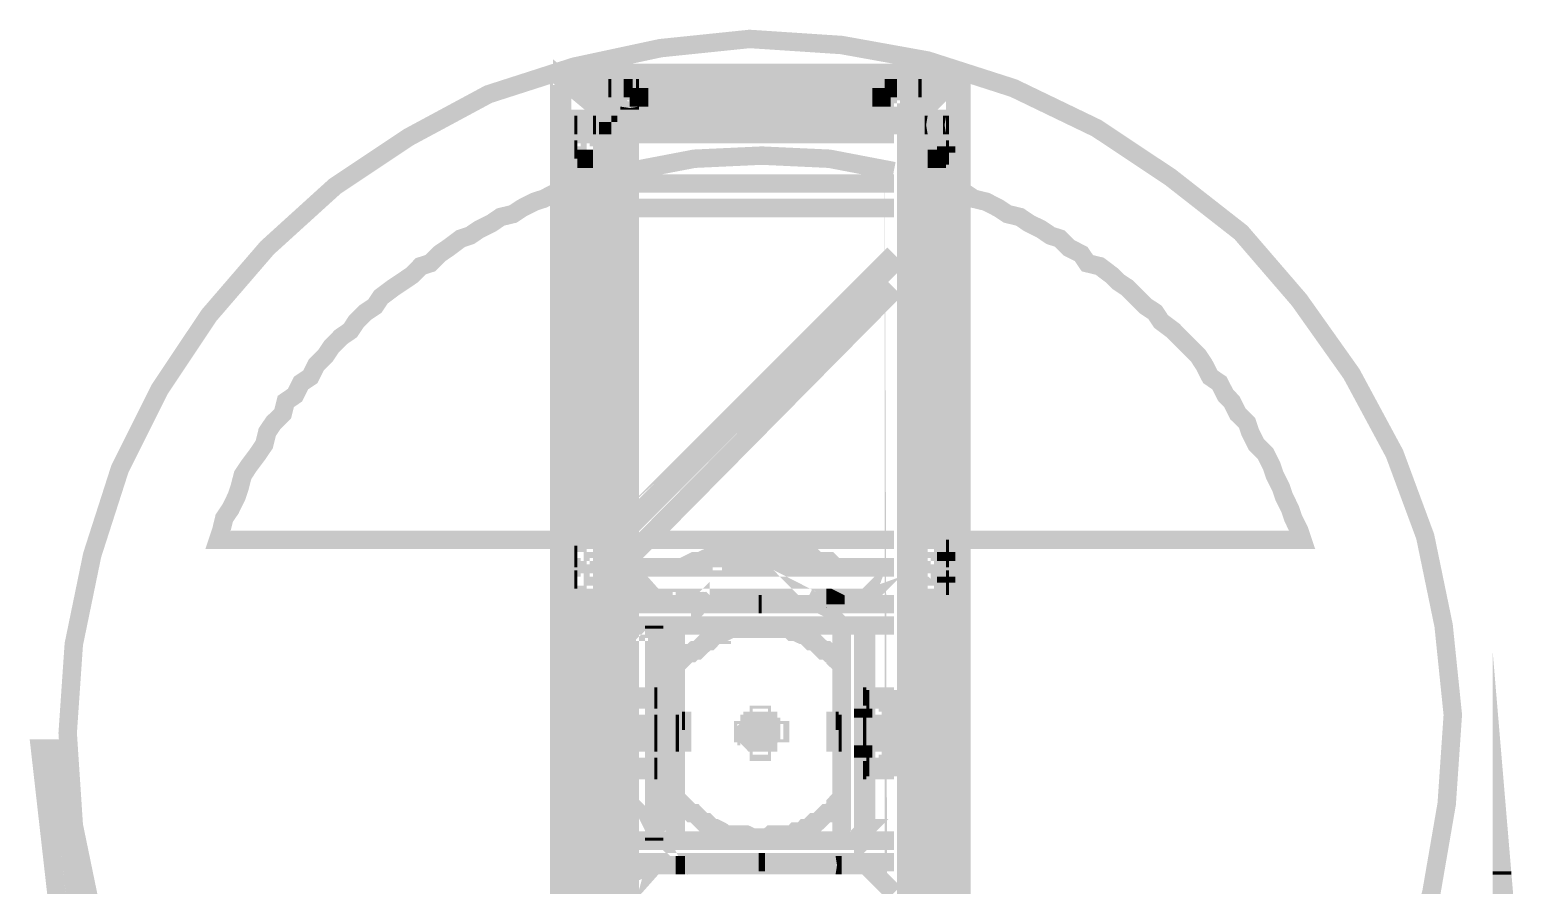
# Model space of a CAD drawing. Extents: x 0.1 to 11.6, y 0.3 to 16.2.
# Drawn here: x 3.844 to 4.65, y 12.051 to 12.515 of the extents above; entities that cross this region are included whole.
import ezdxf

# ---------------------------------------------------------------- set-up
doc = ezdxf.new("R2010")
doc.units = 0
doc.header["$MEASUREMENT"] = 0

msp = doc.modelspace()

# ---------------------------------------------------------------- linework, layer by layer
at = {"color": 0, "const_width": 0.01}
for points in [[(4.59169, 12), (4.60499, 12.0467), (4.61333, 12.095), (4.61664, 12.1433), (4.61165, 12.1917), (4.60167, 12.24), (4.58501, 12.285), (4.56168, 12.3283), (4.53331, 12.3683), (4.50168, 12.405), (4.46332, 12.435), (4.42333, 12.4616), (4.37831, 12.4833), (4.33165, 12.4983), (4.285, 12.5067), (4.23503, 12.51), (4.18668, 12.505), (4.13997, 12.495), (4.09332, 12.48), (4.05003, 12.4567), (4.00999, 12.43), (3.97331, 12.3967), (3.94168, 12.36), (3.91499, 12.32), (3.89333, 12.2767), (3.87831, 12.23), (3.86833, 12.1816), (3.86501, 12.1334), (3.86833, 12.0833), (3.87831, 12.035)], [(4.13167, 12.49), (4.13336, 12.49), (4.13336, 12.4883), (4.13336, 12.49), (4.13167, 12.49), (4.13167, 9.40831), (4.13336, 9.40831), (4.13336, 12.4883), (4.15332, 12.4717), (4.13336, 12.4883), (4.34668, 12.4883), (4.33003, 12.4717), (4.34668, 12.4883), (4.34831, 12.49), (4.34999, 12.49)], [(4.13336, 12.4916), (4.13336, 12.49), (4.13336, 12.4883), (4.13336, 12.49), (4.13336, 12.4916), (4.34831, 12.4916), (4.34831, 12.49), (4.34668, 12.4883), (4.34831, 12.49), (4.34831, 12.4916)], [(4.15668, 12.4833), (4.155, 12.4833), (4.15668, 12.4817), (4.15831, 12.4817), (4.15831, 12.4833)], [(4.17333, 12.4833), (4.17165, 12.4833), (4.17165, 12.485), (4.16997, 12.485), (4.155, 12.485), (4.15332, 12.485), (4.15169, 12.485), (4.15169, 12.4833), (4.15169, 12.4717), (4.15332, 12.47), (4.155, 12.47), (4.16997, 12.47), (4.17165, 12.47), (4.17165, 12.4717), (4.17333, 12.4717), (4.17333, 12.4733)], [(4.31999, 12.4833), (4.31999, 12.4817), (4.32167, 12.4817), (4.32167, 12.48), (4.32335, 12.48), (4.32335, 12.4783), (4.32335, 12.4767), (4.32335, 12.475), (4.32167, 12.475), (4.32167, 12.4733), (4.31999, 12.4733), (4.32167, 12.4733), (4.32167, 12.475), (4.32335, 12.475), (4.32335, 12.4767), (4.32335, 12.4783), (4.32335, 12.48), (4.32167, 12.48), (4.32167, 12.4817), (4.31999, 12.4817), (4.31999, 12.4833), (4.31836, 12.4833), (4.31668, 12.4833), (4.315, 12.4833), (4.31332, 12.4833), (4.31168, 12.4833), (4.31, 12.4833), (4.30832, 12.4833), (4.30664, 12.4833), (4.17503, 12.4833), (4.17333, 12.4833), (4.17165, 12.4833), (4.16997, 12.4833), (4.16835, 12.4833), (4.16667, 12.4833), (4.16499, 12.4833), (4.16336, 12.4833), (4.16168, 12.4833), (4.16168, 12.4817), (4.16, 12.4817), (4.15831, 12.4817), (4.15831, 12.48), (4.15831, 12.4783), (4.15831, 12.4767), (4.15831, 12.475), (4.15831, 12.4733), (4.16, 12.4733), (4.16168, 12.4733), (4.16, 12.4733), (4.15831, 12.4733), (4.15831, 12.475), (4.15831, 12.4767), (4.15831, 12.4783), (4.15831, 12.48), (4.15831, 12.4817), (4.16, 12.4817), (4.16168, 12.4817), (4.16168, 12.4833)], [(4.15831, 12.4833), (4.16, 12.4833)], [(4.16, 12.465), (4.16, 12.4633), (4.16, 9.40831), (4.31999, 9.40831), (4.32167, 9.40831), (4.32335, 9.40831), (4.34668, 9.40831), (4.34831, 9.40831), (4.34999, 9.40831), (4.34999, 12.49), (4.34831, 12.49), (4.34668, 12.4883), (4.34668, 9.40831)], [(4.17165, 12.4833), (4.16997, 12.4833), (4.16835, 12.4833), (4.16667, 12.4833)], [(4.16997, 12.4833), (4.17165, 12.4833)], [(4.16997, 12.4833), (4.17165, 12.4833)], [(4.16997, 12.4833), (4.17165, 12.4833)], [(4.17333, 12.4833), (4.17503, 12.4833)], [(4.30832, 12.4733), (4.30832, 12.4717), (4.30832, 12.47), (4.31, 12.47), (4.32667, 12.47), (4.32835, 12.47), (4.33003, 12.47), (4.33003, 12.4717), (4.33003, 12.4833), (4.33003, 12.485), (4.32835, 12.485), (4.32667, 12.485), (4.31, 12.485), (4.30832, 12.485), (4.30832, 12.4833)], [(4.30832, 12.4833), (4.31, 12.4833)], [(4.315, 12.4833), (4.31332, 12.4833), (4.31, 12.4833)], [(4.31, 12.4833), (4.31168, 12.4833)], [(4.31168, 12.4833), (4.31332, 12.4833)], [(4.31332, 12.4833), (4.315, 12.4833)], [(4.31332, 12.4833), (4.315, 12.4833)], [(4.31332, 12.4833), (4.315, 12.4833)], [(4.31332, 12.4833), (4.315, 12.4833)], [(4.32497, 12.4833), (4.32497, 12.4817), (4.32667, 12.4817), (4.32667, 12.4833)], [(4.32667, 12.4833), (4.32835, 12.4833)], [(4.15668, 12.475), (4.15668, 12.4733), (4.155, 12.4733), (4.15668, 12.4733), (4.15668, 12.4717), (4.15831, 12.4717), (4.15831, 12.4733), (4.15831, 12.475)], [(4.32497, 12.475), (4.32497, 12.4733), (4.32497, 12.4717), (4.32667, 12.4717), (4.32667, 12.4733), (4.32667, 12.475)], [(4.32335, 12.465), (4.32835, 12.47), (4.32335, 12.465), (4.31999, 12.465), (4.16, 12.465), (4.15831, 12.465), (4.15332, 12.47), (4.15831, 12.465), (4.15831, 9.40831), (4.13336, 9.40831)], [(4.15001, 12.4467), (4.15169, 12.4467), (4.15332, 12.4467), (4.15332, 12.4483), (4.15332, 12.465), (4.15332, 12.4667), (4.15169, 12.4667), (4.13997, 12.4667), (4.13835, 12.4667), (4.13835, 12.465), (4.13835, 12.4483), (4.13835, 12.4467), (4.13997, 12.4467), (4.14165, 12.4467)], [(4.16168, 12.4733), (4.16336, 12.4733), (4.16499, 12.4733), (4.16667, 12.4733), (4.16835, 12.4733), (4.16997, 12.4733), (4.17165, 12.4733), (4.17333, 12.4733), (4.17503, 12.4733), (4.30664, 12.4733), (4.30832, 12.4733), (4.31, 12.4733), (4.31168, 12.4733), (4.31332, 12.4733), (4.315, 12.4733), (4.31668, 12.4733), (4.31836, 12.4733), (4.31999, 12.4733)], [(4.17165, 12.4733), (4.16997, 12.4717), (4.16835, 12.4717), (4.16667, 12.4733)], [(4.31, 12.4733), (4.31, 12.4717), (4.31332, 12.4717), (4.315, 12.4717), (4.315, 12.4733)], [(4.31332, 12.4733), (4.31332, 12.4717), (4.31332, 12.4733), (4.31332, 12.4717), (4.31168, 12.4717), (4.31168, 12.4733)], [(4.34169, 12.4467), (4.34332, 12.4467), (4.34332, 12.4483), (4.345, 12.4483), (4.345, 12.465), (4.34332, 12.465), (4.34332, 12.4667), (4.34169, 12.4667), (4.33003, 12.4667), (4.32835, 12.4667), (4.32835, 12.465), (4.32835, 12.4483), (4.32835, 12.4467), (4.33003, 12.4467), (4.33165, 12.4467)], [(4.13997, 12.4633), (4.14165, 12.4633)], [(4.14165, 12.4567), (4.14165, 12.4583), (4.14165, 12.46), (4.14333, 12.4616), (4.14501, 12.4616), (4.14665, 12.4616), (4.14833, 12.4616), (4.15001, 12.46), (4.15001, 12.4583), (4.15001, 12.4567), (4.15001, 12.4583), (4.15001, 12.46), (4.14833, 12.4616), (4.14665, 12.4616), (4.14501, 12.4616), (4.14333, 12.4616), (4.14165, 12.46), (4.14165, 12.4583), (4.14165, 12.4567), (4.14165, 12.455), (4.14165, 12.4533), (4.14165, 12.4517), (4.14165, 12.45), (4.14165, 12.4483), (4.14165, 12.4467), (4.14165, 12.445), (4.14165, 9.435)], [(4.15001, 12.4633), (4.15169, 12.4633)], [(4.15831, 12.465), (4.15831, 12.4633), (4.16, 12.4633)], [(4.31999, 9.40831), (4.31999, 12.4633), (4.16, 12.4633), (4.16, 9.41), (4.31999, 9.41), (4.31999, 12.4633), (4.31999, 12.465)], [(4.16, 12.4633), (4.16, 9.41)], [(4.16168, 12.4633), (4.16168, 9.41)], [(4.16835, 12.4633), (4.16835, 9.41)], [(4.16997, 12.4633), (4.16997, 9.41)], [(4.31332, 12.4583), (4.16997, 12.4583)], [(4.31999, 12.4633), (4.32167, 12.4633), (4.32167, 12.465), (4.32335, 12.465), (4.32335, 9.40831)], [(4.31999, 9.41), (4.31999, 12.4633)], [(4.31999, 9.41), (4.31999, 12.4633)], [(4.33165, 12.4567), (4.33165, 12.4583), (4.33165, 12.46), (4.33165, 12.4616), (4.33333, 12.4616), (4.33501, 12.4616), (4.33664, 12.4616), (4.33832, 12.4616), (4.34, 12.46), (4.34, 12.4583), (4.34169, 12.4583), (4.34169, 12.4567), (4.34169, 12.4583), (4.34, 12.4583), (4.34, 12.46), (4.33832, 12.4616), (4.33664, 12.4616), (4.33501, 12.4616), (4.33333, 12.4616), (4.33165, 12.4616), (4.33165, 12.46), (4.33165, 12.4583), (4.33165, 12.4567), (4.33165, 12.455), (4.33165, 12.4533), (4.33165, 12.4517), (4.33165, 12.45), (4.33165, 12.4483), (4.33165, 12.4467), (4.33165, 12.445), (4.33165, 9.435)], [(4.34169, 12.4633), (4.34332, 12.4633)], [(4.14165, 12.4517), (4.13997, 12.4517), (4.13997, 12.45), (4.13997, 12.4483), (4.14165, 12.4483), (4.13997, 12.4483), (4.13997, 12.45)], [(4.13997, 12.45), (4.14165, 12.45)], [(4.14165, 12.45), (4.13997, 12.45)], [(4.15001, 12.4517), (4.15169, 12.4517), (4.15169, 12.45), (4.15169, 12.4483), (4.15001, 12.4483), (4.15169, 12.45), (4.15001, 12.45)], [(4.15001, 9.42333), (4.15001, 9.42503), (4.15001, 9.42665), (4.15001, 9.42833), (4.15001, 9.43001), (4.15001, 9.43164), (4.15001, 9.43332), (4.15001, 9.435), (4.15001, 12.445), (4.15001, 12.4467), (4.15001, 12.4483), (4.15001, 12.45), (4.15001, 12.4517), (4.15001, 12.4533), (4.15001, 12.455), (4.15001, 12.4567)], [(4.33165, 12.4517), (4.33003, 12.4517), (4.33003, 12.45), (4.33003, 12.4483), (4.33165, 12.4483), (4.33165, 12.45), (4.33003, 12.45), (4.33165, 12.45)], [(4.34169, 9.42333), (4.34169, 9.42503), (4.34169, 9.42665), (4.34169, 9.42833), (4.34169, 9.43001), (4.34169, 9.43164), (4.34169, 9.43332), (4.34169, 9.435), (4.34169, 12.445), (4.34169, 12.4467), (4.34169, 12.4483), (4.34169, 12.45), (4.34169, 12.4517), (4.34169, 12.4533), (4.34169, 12.455), (4.34169, 12.4567)], [(4.34169, 12.4517), (4.34169, 12.45), (4.34169, 12.4483), (4.34169, 12.45)], [(4.34169, 12.45), (4.34332, 12.45)], [(4.31332, 12.4383), (4.27832, 12.445), (4.24164, 12.4467), (4.20503, 12.445), (4.16997, 12.4383)], [(4.34169, 12.4483), (4.34332, 12.4483)], [(4.34169, 12.4467), (4.34332, 12.4467)], [(4.13167, 12.4267), (4.12999, 12.4267), (4.12332, 12.4233), (4.11833, 12.4217), (4.11165, 12.4183), (4.10667, 12.415), (4.09999, 12.4134), (4.095, 12.41), (4.08832, 12.4067), (4.08333, 12.4033), (4.07835, 12.4017), (4.07167, 12.3967), (4.06668, 12.3933), (4.06168, 12.3883), (4.05664, 12.3867), (4.05165, 12.3817), (4.04665, 12.3783), (4.04167, 12.375), (4.035, 12.37), (4.03168, 12.365), (4.02669, 12.3617), (4.02165, 12.3567), (4.01833, 12.3517), (4.01335, 12.3483), (4.00836, 12.3433), (4.00499, 12.3383), (4, 12.3333), (3.99669, 12.3267), (3.99164, 12.3233), (3.98833, 12.3167), (3.98335, 12.3133), (3.98167, 12.3066), (3.97667, 12.3017), (3.97331, 12.2967), (3.97168, 12.29), (3.96832, 12.285), (3.96332, 12.2783), (3.96001, 12.2733), (3.95833, 12.2667), (3.95665, 12.2617), (3.95335, 12.255), (3.94997, 12.25), (3.94835, 12.2433), (3.94667, 12.2383), (4.13167, 12.2383)], [(4.31332, 12.4316), (4.16997, 12.4316)], [(4.34999, 12.2383), (4.535, 12.2383), (4.53331, 12.2433), (4.53, 12.25), (4.52832, 12.255), (4.52501, 12.2617), (4.52333, 12.2667), (4.52001, 12.2733), (4.51833, 12.2783), (4.51497, 12.285), (4.50999, 12.29), (4.50667, 12.2967), (4.50499, 12.3017), (4.5, 12.3066), (4.49669, 12.3133), (4.49333, 12.3167), (4.49001, 12.3233), (4.48503, 12.3267), (4.48167, 12.3333), (4.47835, 12.3383), (4.47331, 12.3433), (4.46832, 12.3483), (4.465, 12.3517), (4.45833, 12.3567), (4.45503, 12.3617), (4.44997, 12.365), (4.44499, 12.37), (4.44, 12.375), (4.435, 12.3783), (4.43164, 12.3817), (4.42503, 12.3867), (4.41835, 12.3883), (4.41499, 12.3933), (4.40831, 12.3967), (4.40332, 12.4017), (4.39833, 12.4033), (4.39333, 12.4067), (4.38667, 12.41), (4.38167, 12.4134), (4.375, 12.415), (4.37001, 12.4183), (4.36333, 12.4217), (4.35667, 12.4233), (4.35167, 12.4267), (4.34999, 12.4267)], [(4.31332, 12.4183), (4.16997, 12.4183)], [(4.31332, 12.3917), (4.16997, 12.2483)], [(4.31332, 12.3883), (4.16997, 12.245)], [(4.31332, 12.375), (4.16997, 12.23)], [(4.31332, 12.3733), (4.16997, 12.2283)], [(4.14165, 12.2333), (4.13997, 12.2333), (4.13835, 12.2333), (4.13835, 12.2317), (4.13835, 12.215), (4.13835, 12.2133), (4.13997, 12.2133), (4.14165, 12.2133)], [(4.15001, 12.2133), (4.15169, 12.2133), (4.15332, 12.2133), (4.15332, 12.215), (4.15332, 12.2317), (4.15332, 12.2333), (4.15169, 12.2333), (4.15001, 12.2333)], [(4.17833, 12.2383), (4.31332, 12.2383)], [(4.19667, 12.2233), (4.19835, 12.2233), (4.20167, 12.225), (4.20503, 12.2267), (4.20665, 12.2267), (4.20833, 12.2267), (4.21164, 12.2283), (4.215, 12.2283), (4.21669, 12.23), (4.22, 12.23), (4.22168, 12.23), (4.22499, 12.2317), (4.22667, 12.2317), (4.22999, 12.2317), (4.23335, 12.2317), (4.23503, 12.2333), (4.23833, 12.2333), (4.24164, 12.2333), (4.24333, 12.2333), (4.24501, 12.2333), (4.24832, 12.2317), (4.25168, 12.2317), (4.25499, 12.2317), (4.25667, 12.2317), (4.25836, 12.23), (4.26167, 12.23), (4.26497, 12.23), (4.26833, 12.2283), (4.27001, 12.2283), (4.27165, 12.2267), (4.27501, 12.2267), (4.27832, 12.2267), (4.28, 12.225), (4.28168, 12.2233), (4.285, 12.2233)], [(4.33165, 12.2333), (4.33003, 12.2333), (4.32835, 12.2333), (4.32835, 12.2317), (4.32835, 12.215), (4.33003, 12.2133), (4.33165, 12.2133)], [(4.34169, 12.2133), (4.34332, 12.2133), (4.34332, 12.215), (4.345, 12.215), (4.345, 12.2317), (4.34332, 12.2317), (4.34332, 12.2333), (4.34169, 12.2333)], [(4.34169, 12.2333), (4.34332, 12.2333)], [(4.14165, 12.2317), (4.13997, 12.2317), (4.13997, 12.23), (4.13997, 12.2283), (4.13997, 12.2267), (4.14165, 12.2267)], [(4.13997, 12.23), (4.14165, 12.23)], [(4.14165, 12.23), (4.13997, 12.23)], [(4.13997, 12.2283), (4.14165, 12.2283)], [(4.15001, 12.2317), (4.15169, 12.2317), (4.15169, 12.23), (4.15169, 12.2283), (4.15169, 12.2267), (4.15001, 12.2267)], [(4.15169, 12.23), (4.15001, 12.23), (4.15169, 12.23), (4.15169, 12.2283), (4.15001, 12.2283)], [(4.22, 12.2233), (4.22, 12.225), (4.21832, 12.225), (4.21832, 12.2267), (4.21669, 12.2267), (4.21669, 12.225), (4.215, 12.225), (4.215, 12.2233)], [(4.26665, 12.2233), (4.26665, 12.225), (4.26497, 12.2267), (4.26335, 12.225), (4.26335, 12.2233), (4.26167, 12.2233), (4.26335, 12.2233)], [(4.33165, 12.2317), (4.33003, 12.2317), (4.33003, 12.23), (4.33003, 12.2283), (4.33003, 12.2267), (4.33165, 12.2267)], [(4.33165, 12.23), (4.33003, 12.23), (4.33003, 12.2283), (4.33165, 12.2283)], [(4.34169, 12.2267), (4.34169, 12.2283), (4.34169, 12.23), (4.34169, 12.2317)], [(4.34169, 12.23), (4.34332, 12.23)], [(4.34169, 12.2283), (4.34332, 12.2283)], [(4.34169, 12.2283), (4.34332, 12.2283)], [(4.13997, 12.2167), (4.14165, 12.2167), (4.13997, 12.215), (4.14165, 12.215)], [(4.14165, 12.2183), (4.13997, 12.2183), (4.13997, 12.2167), (4.13997, 12.215), (4.14165, 12.215)], [(4.13997, 12.2167), (4.14165, 12.2167)], [(4.15001, 12.215), (4.15169, 12.215), (4.15169, 12.2167), (4.15169, 12.2183), (4.15001, 12.2183)], [(4.15001, 12.215), (4.15169, 12.215), (4.15169, 12.2167), (4.15001, 12.2167)], [(4.31332, 12.2233), (4.16997, 12.2233)], [(4.29833, 12.2033), (4.29833, 12.2067), (4.18332, 12.2067), (4.16997, 12.2217), (4.18332, 12.2067), (4.18332, 12.2033)], [(4.26665, 12.2067), (4.27001, 12.205), (4.27333, 12.2033), (4.27165, 12.205), (4.27001, 12.205), (4.26833, 12.2067)], [(4.33165, 12.2183), (4.33003, 12.2183), (4.33003, 12.2167), (4.33003, 12.215), (4.33165, 12.215)], [(4.33165, 12.2167), (4.33003, 12.2167), (4.33003, 12.215), (4.33165, 12.215)], [(4.34169, 12.215), (4.34169, 12.2167), (4.34169, 12.2183)], [(4.34169, 12.2167), (4.34332, 12.2167)], [(4.21332, 12.2067), (4.21164, 12.205), (4.20833, 12.205), (4.20833, 12.2033), (4.21001, 12.205), (4.21332, 12.205), (4.215, 12.2067)], [(4.34169, 12.215), (4.34332, 12.215)], [(4.34169, 12.215), (4.34332, 12.215)], [(4.34169, 12.2133), (4.34332, 12.2133)], [(4.16997, 12.2033), (4.31332, 12.2033)], [(4.19168, 12.2067), (4.19, 12.2067), (4.18832, 12.205), (4.18668, 12.2033)], [(4.19997, 12.2067), (4.19835, 12.2067), (4.19835, 12.205), (4.19667, 12.205), (4.19667, 12.2067), (4.19499, 12.2067)], [(4.19667, 12.2067), (4.19667, 12.205), (4.19835, 12.205), (4.19835, 12.2067)], [(4.20167, 12.2067), (4.19997, 12.205), (4.19667, 12.2033)], [(4.20503, 12.2067), (4.20335, 12.2067), (4.20167, 12.205), (4.19835, 12.2033)], [(4.24164, 12.2033), (4.24001, 12.2033)], [(4.28168, 12.2033), (4.28168, 12.205), (4.27832, 12.2067), (4.27669, 12.2067)], [(4.28331, 12.2033), (4.28168, 12.205), (4.28, 12.2067)], [(4.29497, 12.2033), (4.29335, 12.205), (4.29167, 12.2067)], [(4.16997, 12.1917), (4.31332, 12.1917)], [(4.18332, 12.185), (4.18332, 12.1867), (4.185, 12.1883), (4.18332, 12.1883), (4.18332, 12.1867)], [(4.18332, 12.1917), (4.18332, 12.1533)], [(4.18332, 12.1917), (4.18332, 12.19)], [(4.19499, 12.17), (4.19667, 12.1717), (4.19835, 12.1733), (4.19997, 12.175), (4.20167, 12.1767), (4.20335, 12.1767), (4.20503, 12.1783), (4.20665, 12.1783), (4.20833, 12.18), (4.21001, 12.1816), (4.21164, 12.1833), (4.21332, 12.1833), (4.215, 12.185), (4.21669, 12.1867), (4.22, 12.1867), (4.22, 12.1883), (4.22168, 12.1883), (4.22499, 12.19), (4.22667, 12.19), (4.22835, 12.19), (4.23167, 12.19), (4.23335, 12.19), (4.23665, 12.19), (4.23833, 12.19), (4.24164, 12.19), (4.24333, 12.19), (4.24501, 12.19), (4.24669, 12.19), (4.24832, 12.19), (4.25168, 12.19), (4.25331, 12.19), (4.25499, 12.19), (4.25667, 12.19), (4.25836, 12.1883), (4.25999, 12.1883), (4.26335, 12.1867), (4.26497, 12.1867), (4.26665, 12.185), (4.26833, 12.1833), (4.27001, 12.1833), (4.27165, 12.1816), (4.27333, 12.18), (4.27501, 12.1783), (4.27669, 12.1783), (4.27832, 12.1767), (4.28, 12.1767), (4.28168, 12.175), (4.28168, 12.1733), (4.28331, 12.1717), (4.285, 12.17)], [(4.29665, 12.075), (4.285, 12.075), (4.285, 12.1917), (4.29665, 12.1917)], [(4.29833, 12.19), (4.29833, 12.1917), (4.29665, 12.1917), (4.29665, 12.075), (4.29833, 12.0767)], [(4.29833, 12.1867), (4.29665, 12.1883), (4.29833, 12.1867), (4.29833, 12.185)], [(4.29833, 12.1533), (4.29833, 12.1917)], [(4.64333, 12.0384), (4.64333, 12.0583), (4.64501, 12.0384)], [(4.16997, 12.1533), (4.18332, 12.1533), (4.18332, 12.1517), (4.17165, 12.1517), (4.16997, 12.1517), (4.16997, 12.15), (4.16997, 12.1183), (4.16997, 12.1166), (4.16997, 12.115), (4.17165, 12.115), (4.18332, 12.115), (4.18332, 12.1133), (4.16997, 12.1133)], [(4.18332, 12.1533), (4.185, 12.1533)], [(4.29665, 12.1533), (4.29833, 12.1533)], [(4.31332, 12.1133), (4.29665, 12.1133), (4.29665, 12.115), (4.29833, 12.115), (4.30832, 12.115), (4.31, 12.115), (4.31, 12.1166), (4.31168, 12.1166), (4.31168, 12.1183), (4.31168, 12.15), (4.31, 12.15), (4.31, 12.1517), (4.30832, 12.1517), (4.29833, 12.1517), (4.29833, 12.1533), (4.29665, 12.1533), (4.31332, 12.1533)], [(4.18332, 12.1517), (4.185, 12.1517)], [(4.18332, 12.1417), (4.18332, 12.1433), (4.185, 12.1467)], [(4.29665, 12.1467), (4.29665, 12.1433), (4.29665, 12.1417)], [(4.29833, 12.1517), (4.30003, 12.1517)], [(4.18332, 12.1383), (4.16997, 12.1383)], [(4.185, 12.1383), (4.18332, 12.1383)], [(4.19667, 12.1383), (4.19499, 12.1383)], [(4.19835, 12.14), (4.19997, 12.14)], [(4.19835, 12.1283), (4.19835, 12.13), (4.19835, 12.1317), (4.19835, 12.1334), (4.19835, 12.135), (4.19835, 12.1367), (4.19835, 12.1383), (4.19835, 12.14)], [(4.28168, 12.14), (4.28168, 12.1383), (4.28168, 12.1367), (4.28168, 12.135), (4.28168, 12.1334), (4.28168, 12.1317), (4.28168, 12.13), (4.28168, 12.1283), (4.28331, 12.1283), (4.28331, 12.13), (4.28331, 12.1317), (4.28331, 12.1334), (4.28331, 12.135), (4.28331, 12.1367), (4.28331, 12.1383), (4.28331, 12.14), (4.28168, 12.14), (4.28168, 12.1383), (4.28168, 12.1367), (4.28168, 12.135), (4.28168, 12.1334), (4.28168, 12.1317), (4.28168, 12.13), (4.28168, 12.1283)], [(4.28168, 12.14), (4.28331, 12.14)], [(4.285, 12.1383), (4.28331, 12.1383)], [(4.29665, 12.1383), (4.29833, 12.1383)], [(4.31168, 12.1383), (4.29833, 12.1383)], [(4.16997, 12.1283), (4.18332, 12.1283)], [(4.18332, 12.1283), (4.185, 12.1283)], [(4.19499, 12.1283), (4.19667, 12.1283)], [(4.28331, 12.1283), (4.285, 12.1283)], [(4.29665, 12.1283), (4.29833, 12.1283)], [(4.29833, 12.1283), (4.31168, 12.1283)], [(4.185, 12.12), (4.185, 12.1217), (4.18332, 12.1233), (4.18332, 12.1267)], [(4.29665, 12.1267), (4.29665, 12.1233), (4.29665, 12.1217), (4.29665, 12.12)], [(4.18332, 12.115), (4.185, 12.115)], [(4.18332, 12.1133), (4.185, 12.1133)], [(4.18332, 12.1133), (4.18332, 12.075)], [(4.29665, 12.1133), (4.29833, 12.1133)], [(4.29833, 12.115), (4.30003, 12.115)], [(4.29833, 12.075), (4.29833, 12.1133)], [(4.185, 12.08), (4.18332, 12.0817), (4.185, 12.0783)], [(4.285, 12.0983), (4.28331, 12.0967), (4.28168, 12.095), (4.28168, 12.0933), (4.28, 12.0917), (4.27832, 12.09), (4.27669, 12.09), (4.27501, 12.0883), (4.27333, 12.0866), (4.27165, 12.085), (4.27001, 12.085), (4.26833, 12.0833), (4.26665, 12.0817), (4.26497, 12.0817), (4.26335, 12.08), (4.25999, 12.08), (4.25836, 12.0783), (4.25667, 12.0783), (4.25499, 12.0783), (4.25331, 12.0783), (4.25168, 12.0783), (4.24832, 12.0783), (4.24669, 12.0783), (4.24501, 12.0767), (4.24333, 12.0767), (4.24164, 12.0767), (4.23833, 12.0767), (4.23665, 12.0767), (4.23335, 12.0783), (4.23167, 12.0783), (4.22835, 12.0783), (4.22667, 12.0783), (4.22499, 12.0783), (4.22168, 12.0783), (4.22, 12.08), (4.21669, 12.0817), (4.215, 12.0817), (4.21332, 12.0833), (4.21164, 12.085), (4.21001, 12.085), (4.20833, 12.0866), (4.20665, 12.0883), (4.20503, 12.09), (4.20335, 12.09), (4.20167, 12.0917), (4.19997, 12.0933), (4.19835, 12.095), (4.19667, 12.0967), (4.19499, 12.0983)], [(4.29665, 12.0783), (4.29665, 12.0817), (4.29833, 12.0817), (4.29665, 12.08)], [(4.31332, 12.075), (4.16997, 12.075)], [(4.18332, 12.0767), (4.18332, 12.075)], [(4.31332, 12.0633), (4.16997, 12.0633)], [(4.18332, 12.0633), (4.18332, 12.0617), (4.29833, 12.0617), (4.31332, 12.0467), (4.29833, 12.0617), (4.29833, 12.0633)], [(4.18668, 12.0633), (4.18832, 12.0633), (4.19, 12.0617), (4.19168, 12.0617)], [(4.19667, 12.0633), (4.19835, 12.0633), (4.19997, 12.0617), (4.20167, 12.0617)], [(4.19835, 12.0633), (4.20167, 12.0633), (4.20335, 12.0617), (4.20503, 12.0617)], [(4.215, 12.0617), (4.21332, 12.0617), (4.21001, 12.0633), (4.20833, 12.0633), (4.21001, 12.0633), (4.21332, 12.0617)], [(4.24001, 12.0633), (4.24164, 12.0633)], [(4.24164, 12.0633), (4.24333, 12.0633)], [(4.26833, 12.0617), (4.27001, 12.0617), (4.27001, 12.0633), (4.27333, 12.0633), (4.27001, 12.0633), (4.27001, 12.0617), (4.26665, 12.0617)], [(4.27669, 12.0617), (4.27832, 12.0617), (4.28168, 12.0633)], [(4.28, 12.0617), (4.28168, 12.0617), (4.28168, 12.0633), (4.28331, 12.0633)], [(4.29167, 12.0617), (4.29335, 12.0633), (4.29497, 12.0633)], [(4.19499, 12.0617), (4.19667, 12.0617), (4.19835, 12.0617), (4.19997, 12.0617)], [(4.19835, 12.0617), (4.19667, 12.0617)], [(4.64333, 12.0566), (4.64333, 12.0583)]]:
    msp.add_lwpolyline(points, dxfattribs=at)
for points in [[(4.155, 12.4817), (4.15332, 12.4817), (4.15332, 12.4833), (4.155, 12.4833), (4.15831, 12.4833), (4.15831, 12.4817), (4.155, 12.4817)], [(4.17503, 12.4767), (4.17503, 12.475), (4.17503, 12.4733), (4.17503, 12.475), (4.17503, 12.4767), (4.17503, 12.4783), (4.17503, 12.48), (4.17503, 12.4817), (4.17503, 12.4833), (4.17503, 12.4817), (4.17503, 12.48), (4.17503, 12.4783), (4.17503, 12.4767)], [(4.30664, 12.4767), (4.30664, 12.475), (4.30664, 12.4733), (4.30664, 12.475), (4.30664, 12.4767), (4.30664, 12.4783), (4.30664, 12.48), (4.30664, 12.4817), (4.30664, 12.4833), (4.30664, 12.4817), (4.30664, 12.48), (4.30664, 12.4783), (4.30664, 12.4767)], [(4.32497, 12.4817), (4.32335, 12.4817), (4.32335, 12.4833), (4.32497, 12.4833), (4.32667, 12.4833), (4.32835, 12.4833), (4.32835, 12.4817), (4.32667, 12.4817), (4.32497, 12.4817)], [(4.15831, 12.475), (4.155, 12.475), (4.155, 12.4733), (4.15332, 12.4733), (4.15332, 12.4717), (4.155, 12.4717), (4.15831, 12.4717), (4.15831, 12.4733), (4.15831, 12.475)], [(4.32497, 12.4717), (4.32335, 12.4717), (4.32335, 12.4733), (4.32335, 12.475), (4.32497, 12.475), (4.32667, 12.475), (4.32667, 12.4733), (4.32835, 12.4733), (4.32835, 12.4717), (4.32667, 12.4717), (4.32497, 12.4717)], [(4.16997, 12.4733), (4.16997, 12.4717), (4.16997, 12.4733)], [(4.14165, 12.4633), (4.14165, 12.465), (4.13997, 12.465), (4.13997, 12.4633), (4.13997, 12.4616), (4.14165, 12.4616), (4.14165, 12.4633)], [(4.13997, 12.4633), (4.14165, 12.4633), (4.13997, 12.4633)], [(4.15001, 12.4633), (4.15001, 12.465), (4.15169, 12.465), (4.15169, 12.4633), (4.15169, 12.4616), (4.15001, 12.4616), (4.15001, 12.4633)], [(4.15001, 12.4633), (4.15169, 12.4633), (4.15001, 12.4633)], [(4.31332, 12.4633), (4.31332, 9.41), (4.31332, 12.4633)], [(4.33165, 12.4633), (4.33165, 12.4616), (4.33003, 12.4616), (4.33003, 12.4633), (4.33003, 12.465), (4.33165, 12.465), (4.33165, 12.4633)], [(4.33165, 12.4633), (4.33003, 12.4633), (4.33165, 12.4633)], [(4.34169, 12.4633), (4.34169, 12.465), (4.34, 12.465), (4.34, 12.4633), (4.34, 12.4616), (4.34169, 12.4616), (4.34169, 12.4633)], [(4.34169, 12.4633), (4.34, 12.4633), (4.34169, 12.4633)], [(4.14501, 12.445), (4.14665, 12.445), (4.14833, 12.445), (4.15001, 12.445), (4.14833, 12.445), (4.14665, 12.445), (4.14501, 12.445), (4.14333, 12.445), (4.14165, 12.445), (4.14333, 12.445), (4.14501, 12.445)], [(4.33501, 12.445), (4.33664, 12.445), (4.33832, 12.445), (4.34, 12.445), (4.34169, 12.445), (4.34, 12.445), (4.33832, 12.445), (4.33664, 12.445), (4.33501, 12.445), (4.33333, 12.445), (4.33165, 12.445), (4.33333, 12.445), (4.33501, 12.445)], [(4.16997, 12.25), (4.31332, 12.3933), (4.16997, 12.25)], [(4.31332, 12.2217), (4.29833, 12.2067), (4.31332, 12.2217)], [(4.28331, 12.205), (4.28331, 12.2067), (4.285, 12.2067), (4.28331, 12.2067), (4.28331, 12.205), (4.28168, 12.205), (4.28168, 12.2067), (4.28168, 12.205), (4.28331, 12.205)], [(4.19499, 12.075), (4.185, 12.075), (4.185, 12.1917), (4.19499, 12.1917), (4.19499, 12.075)], [(4.18332, 12.1517), (4.18332, 12.115), (4.18332, 12.1517)], [(4.29665, 12.1517), (4.29833, 12.1517), (4.29833, 12.115), (4.29665, 12.115), (4.29665, 12.1517)], [(4.19667, 12.14), (4.19667, 12.1383), (4.19667, 12.1367), (4.19667, 12.135), (4.19667, 12.1334), (4.19667, 12.1317), (4.19667, 12.13), (4.19667, 12.1283), (4.19835, 12.1283), (4.19835, 12.13), (4.19835, 12.1317), (4.19835, 12.1334), (4.19835, 12.135), (4.19835, 12.1367), (4.19835, 12.1383), (4.19835, 12.14), (4.19667, 12.14)], [(4.24001, 12.14), (4.24164, 12.14), (4.24333, 12.14), (4.24501, 12.14), (4.24501, 12.1383), (4.24501, 12.1367), (4.24669, 12.1367), (4.24669, 12.135), (4.24669, 12.1334), (4.24669, 12.1317), (4.24501, 12.13), (4.24501, 12.1283), (4.24333, 12.1283), (4.24164, 12.1283), (4.24001, 12.1283), (4.23833, 12.1283), (4.23665, 12.1283), (4.23503, 12.13), (4.23503, 12.1317), (4.23335, 12.1317), (4.23335, 12.1334), (4.23335, 12.135), (4.23503, 12.1367), (4.23503, 12.1383), (4.23665, 12.1383), (4.23665, 12.14), (4.23833, 12.14), (4.24001, 12.14)], [(4.24001, 12.1417), (4.24164, 12.1417), (4.24164, 12.1433), (4.24001, 12.1433), (4.24001, 12.1417)], [(4.23167, 12.1334), (4.23335, 12.1334), (4.23335, 12.135), (4.23167, 12.135), (4.23167, 12.1334)], [(4.25, 12.1334), (4.25168, 12.1334), (4.25168, 12.135), (4.25, 12.135), (4.24832, 12.135), (4.24832, 12.1334), (4.25, 12.1334)], [(3.84999, 12.125), (3.86003, 12.125), (3.90001, 11.7733), (3.88997, 11.7717), (3.84999, 12.125)], [(4.24001, 12.1233), (4.24164, 12.1233), (4.24164, 12.125), (4.24164, 12.1267), (4.24001, 12.1267), (4.24001, 12.125), (4.24001, 12.1233)], [(4.16997, 12.0467), (4.18332, 12.0617), (4.16997, 12.0467)], [(4.28168, 12.0617), (4.28331, 12.0617), (4.285, 12.0617), (4.28331, 12.0617), (4.28168, 12.0617)]]:
    msp.add_lwpolyline(points, close=True, dxfattribs=at)

doc.saveas('drawing.dxf')
